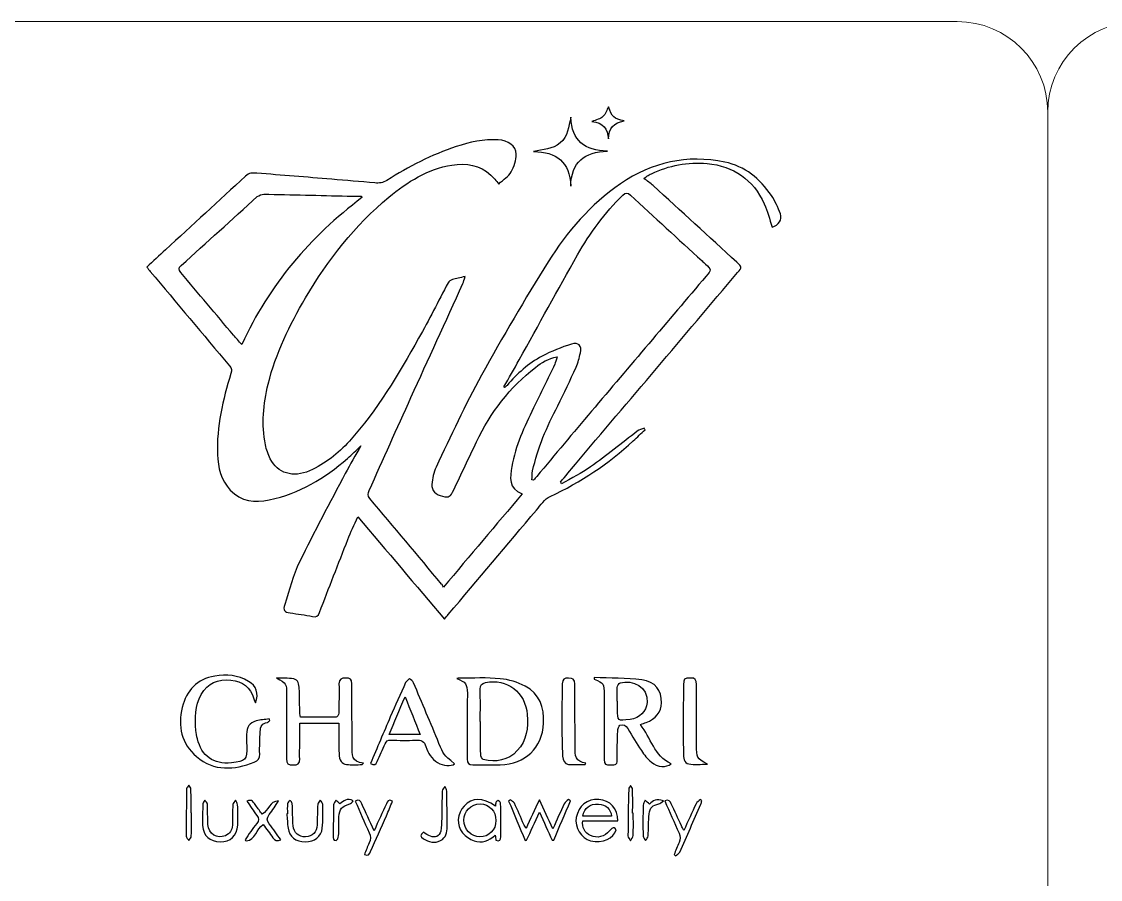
# Model space of a CAD drawing. Header units: millimetres. Extents: x -576 to 618, y 160 to 343.
# Drawn here: x 464.28 to 499.87, y 314.8 to 343.1 of the extents above; entities that cross this region are included whole.
import ezdxf

# ---------------------------------------------------------------- set-up
doc = ezdxf.new("R2010")
doc.units = ezdxf.units.MM
doc.header["$MEASUREMENT"] = 0
doc.layers.add('Layer 1', color=7, linetype='Continuous')

msp = doc.modelspace()

# ---------------------------------------------------------------- linework, layer by layer
at = {"layer": 'Layer 1', "color": 250, "lineweight": 18}
for points in [[(461.3217, 343.1001), (461.3217, 343.1001), (495.1517, 343.1001), (495.1517, 343.1001), (496.7957, 343.1001), (498.1367, 341.7591), (498.1367, 340.1151), (498.1367, 340.1151), (498.1367, 306.2851), (498.1367, 306.2851), (498.1367, 304.6411), (496.7957, 303.3001), (495.1517, 303.3001), (495.1517, 303.3001), (461.3217, 303.3001), (461.3217, 303.3001), (459.6777, 303.3001), (458.3367, 304.6411), (458.3367, 306.2851), (458.3367, 306.2851), (458.3367, 340.1151), (458.3367, 340.1151), (458.3367, 341.7591), (459.6777, 343.1001), (461.3217, 343.1001)], [(501.1217, 343.1001), (501.1217, 343.1001), (534.9517, 343.1001), (534.9517, 343.1001), (536.5957, 343.1001), (537.9367, 341.7591), (537.9367, 340.1151), (537.9367, 340.1151), (537.9367, 306.2851), (537.9367, 306.2851), (537.9367, 304.6411), (536.5957, 303.3001), (534.9517, 303.3001), (534.9517, 303.3001), (501.1217, 303.3001), (501.1217, 303.3001), (499.4777, 303.3001), (498.1367, 304.6411), (498.1367, 306.2851), (498.1367, 306.2851), (498.1367, 340.1151), (498.1367, 340.1151), (498.1367, 341.7591), (499.4777, 343.1001), (501.1217, 343.1001)]]:
    msp.add_open_spline(points, degree=3, knots=[0, 0, 0, 0, 0.125, 0.125, 0.125, 0.25, 0.25, 0.25, 0.375, 0.375, 0.375, 0.5, 0.5, 0.5, 0.625, 0.625, 0.625, 0.75, 0.75, 0.75, 0.875, 0.875, 0.875, 1, 1, 1, 1], dxfattribs=at)
at = {"layer": 'Layer 1', "color": 230}
for points, knots in [([(483.6462, 340.2877), (483.7454, 339.9661), (483.8284, 339.8897), (484.1585, 339.8245), (483.8215, 339.7704), (483.6481, 339.5792), (483.6424, 339.2282), (483.605, 339.5511), (483.478, 339.7851), (483.0945, 339.8004), (483.2393, 339.8631), (483.3744, 339.8881), (483.4593, 339.967), (483.5482, 340.0494), (483.5885, 340.1836), (483.6462, 340.2877)], [0, 0, 0, 0, 0.2, 0.2, 0.2, 0.4, 0.4, 0.4, 0.6, 0.6, 0.6, 0.8, 0.8, 0.8, 1, 1, 1, 1]), ([(483.6093, 338.8265), (482.858, 338.7983), (482.414, 338.4745), (482.3991, 337.6657), (482.3722, 338.4783), (481.9223, 338.8021), (481.1719, 338.8136), (481.4823, 338.882), (481.8034, 338.8839), (482.0521, 339.0951), (482.307, 339.3119), (482.326, 339.6279), (482.4006, 339.9459), (482.4265, 339.1678), (482.8649, 338.8449), (483.6093, 338.8265)], [0, 0, 0, 0, 0.2, 0.2, 0.2, 0.4, 0.4, 0.4, 0.6, 0.6, 0.6, 0.8, 0.8, 0.8, 1, 1, 1, 1]), ([(489.0465, 336.3233), (488.957, 336.5854), (488.8911, 336.845), (488.7819, 337.0846), (488.4147, 337.8918), (487.7751, 338.3398), (486.8958, 338.4156), (486.259, 338.4706), (485.6424, 338.3566), (485.0605, 338.0824), (485.0093, 338.0584), (484.9619, 338.0268), (484.9133, 337.9982), (484.8986, 337.9894), (484.8855, 337.9785), (484.8125, 337.9257), (484.9251, 337.8385), (485.0262, 337.7697), (485.1157, 337.6884), (486.0368, 336.8484), (486.9566, 336.0069), (487.8762, 335.1648), (488.0555, 335.0004), (488.0549, 334.9991), (487.902, 334.8184), (486.1189, 332.7118), (484.3351, 330.6054), (482.552, 328.4986), (482.386, 328.3021), (482.2228, 328.1033), (482.058, 327.9058), (482.0709, 327.888), (482.0839, 327.8706), (482.097, 327.8528), (482.4178, 328.0375), (482.7554, 328.1978), (483.0546, 328.4116), (483.5801, 328.7863), (484.0808, 329.1954), (484.595, 329.5853), (484.6587, 329.6337), (484.7438, 329.6537), (484.819, 329.6868), (484.8296, 329.6687), (484.8402, 329.6506), (484.8508, 329.6325), (484.7207, 329.512), (484.591, 329.3913), (484.4605, 329.2708), (483.643, 328.5145), (482.732, 327.9021), (481.7176, 327.4353), (481.537, 327.3523), (481.4072, 327.1464), (481.2693, 326.9838), (480.2974, 325.839), (479.3289, 324.6906), (478.3597, 323.5433), (478.3233, 323.5002), (478.2886, 323.4553), (478.2337, 323.3869), (477.2727, 324.5214), (476.3336, 325.6294), (475.3713, 326.7654), (475.2534, 326.4964), (475.1404, 326.2587), (475.0443, 326.0147), (474.7289, 325.2141), (474.4163, 324.4119), (474.1108, 323.6072), (474.063, 323.4808), (474.0122, 323.444), (473.8767, 323.4734), (473.6337, 323.5261), (473.3857, 323.5551), (473.1398, 323.5938), (472.9469, 323.6241), (472.9008, 323.6687), (472.9642, 323.8709), (473.1123, 324.3455), (473.2393, 324.8346), (473.4546, 325.2796), (473.9302, 326.2631), (474.4524, 327.2247), (474.961, 328.1919), (475.1214, 328.4974), (475.2995, 328.7935), (475.474, 329.1017), (475.3223, 328.9598), (475.1825, 328.8213), (475.0347, 328.6914), (474.2823, 328.0309), (473.445, 327.5257), (472.4527, 327.3196), (471.9754, 327.2203), (471.517, 327.2668), (471.1648, 327.6462), (470.8615, 327.9726), (470.7588, 328.3885), (470.7435, 328.8219), (470.7108, 329.7405), (470.9201, 330.6216), (471.1869, 331.4911), (471.2193, 331.5969), (471.2103, 331.6646), (471.1392, 331.7489), (470.2652, 332.7835), (469.395, 333.8216), (468.5242, 334.8587), (468.4884, 334.9015), (468.4549, 334.9461), (468.4116, 335.001), (468.6209, 335.195), (468.8228, 335.3835), (469.0259, 335.5707), (469.9061, 336.3801), (470.7888, 337.187), (471.6643, 338.0016), (471.7816, 338.1108), (471.902, 338.1111), (472.0387, 338.0999), (472.8627, 338.0328), (473.6868, 337.9666), (474.5108, 337.8989), (474.9847, 337.8603), (475.4587, 337.8225), (475.9317, 337.777), (476.0777, 337.7629), (476.2028, 337.777), (476.3332, 337.8603), (477.0512, 338.3201), (477.8062, 338.7073), (478.6187, 338.9744), (479.0671, 339.1217), (479.5229, 339.2297), (480.0025, 339.1982), (480.3227, 339.177), (480.5972, 338.9985), (480.5978, 338.7279), (480.5988, 338.5308), (480.5288, 338.3161), (480.4322, 338.1411), (480.3517, 337.9954), (480.1873, 337.8959), (480.0247, 337.742), (479.9345, 337.8465), (479.8599, 337.9539), (479.7657, 338.0384), (479.3957, 338.3701), (478.955, 338.445), (478.4789, 338.3682), (477.6721, 338.2388), (477.0125, 337.8125), (476.3991, 337.308), (475.2687, 336.3785), (474.3879, 335.2391), (473.649, 333.9844), (473.1214, 333.0884), (472.6668, 332.1594), (472.4171, 331.1426), (472.2549, 330.4808), (472.1866, 329.8132), (472.3245, 329.1389), (472.3573, 328.98), (472.4144, 328.8219), (472.4858, 328.6755), (472.7189, 328.1994), (473.2493, 328.0393), (473.7832, 328.2818), (474.2908, 328.5123), (474.7248, 328.8478), (475.0958, 329.2608), (476.0147, 330.2846), (476.7092, 331.4615), (477.3804, 332.6518), (477.7195, 333.253), (478.0262, 333.8728), (478.3529, 334.4815), (478.3788, 334.5302), (478.4415, 334.5719), (478.4961, 334.5894), (478.6178, 334.6284), (478.7448, 334.6499), (478.9117, 334.6883), (478.8811, 334.5876), (478.8686, 334.519), (478.8402, 334.4575), (478.2702, 333.2048), (477.6961, 331.9539), (477.1273, 330.7005), (476.664, 329.679), (476.2065, 328.6543), (475.7458, 327.6315), (475.7039, 327.5389), (475.6896, 327.4624), (475.7672, 327.3707), (476.5607, 326.4306), (477.3492, 325.4867), (478.1385, 324.5436), (478.1567, 324.5221), (478.1679, 324.4949), (478.1981, 324.4431), (479.0767, 325.483), (479.9301, 326.4931), (480.7975, 327.5195), (480.327, 327.6977), (480.3981, 328.0702), (480.4552, 328.4172), (480.5698, 329.107), (480.8705, 329.7317), (481.1747, 330.3538), (481.4088, 330.8321), (481.639, 331.3127), (481.8681, 331.7935), (481.8999, 331.8608), (481.9145, 331.9367), (481.9463, 332.0375), (481.6493, 331.985), (481.4374, 331.8478), (481.2372, 331.693), (480.3866, 331.0353), (479.7525, 330.2044), (479.2905, 329.2381), (479.0387, 328.7118), (478.7904, 328.1839), (478.5379, 327.6578), (478.4218, 327.415), (478.3832, 327.3941), (478.1728, 327.4397), (477.9545, 327.4861), (477.7997, 327.6331), (477.8178, 327.8306), (477.8353, 328.0247), (477.8699, 328.2297), (477.9532, 328.4028), (478.4418, 329.4191), (478.9117, 330.4465), (479.4549, 331.4331), (480.151, 332.6983), (480.8843, 333.9451), (481.6506, 335.1691), (482.2792, 336.1732), (483.0496, 337.069), (484.0387, 337.7476), (485.0846, 338.4653), (486.2387, 338.7217), (487.4824, 338.4643), (488.1435, 338.3276), (488.6443, 337.9165), (489.0184, 337.3623), (489.1429, 337.1776), (489.244, 336.9704), (489.3183, 336.7601), (489.3863, 336.567), (489.2515, 336.3766), (489.0465, 336.3233)], [0, 0, 0, 0, 0.0117647, 0.0117647, 0.0117647, 0.0235294, 0.0235294, 0.0235294, 0.0352941, 0.0352941, 0.0352941, 0.0470588, 0.0470588, 0.0470588, 0.0588235, 0.0588235, 0.0588235, 0.0705882, 0.0705882, 0.0705882, 0.0823529, 0.0823529, 0.0823529, 0.0941176, 0.0941176, 0.0941176, 0.1058824, 0.1058824, 0.1058824, 0.1176471, 0.1176471, 0.1176471, 0.1294118, 0.1294118, 0.1294118, 0.1411765, 0.1411765, 0.1411765, 0.1529412, 0.1529412, 0.1529412, 0.1647059, 0.1647059, 0.1647059, 0.1764706, 0.1764706, 0.1764706, 0.1882353, 0.1882353, 0.1882353, 0.2, 0.2, 0.2, 0.2117647, 0.2117647, 0.2117647, 0.2235294, 0.2235294, 0.2235294, 0.2352941, 0.2352941, 0.2352941, 0.2470588, 0.2470588, 0.2470588, 0.2588235, 0.2588235, 0.2588235, 0.2705882, 0.2705882, 0.2705882, 0.2823529, 0.2823529, 0.2823529, 0.2941176, 0.2941176, 0.2941176, 0.3058824, 0.3058824, 0.3058824, 0.3176471, 0.3176471, 0.3176471, 0.3294118, 0.3294118, 0.3294118, 0.3411765, 0.3411765, 0.3411765, 0.3529412, 0.3529412, 0.3529412, 0.3647059, 0.3647059, 0.3647059, 0.3764706, 0.3764706, 0.3764706, 0.3882353, 0.3882353, 0.3882353, 0.4, 0.4, 0.4, 0.4117647, 0.4117647, 0.4117647, 0.4235294, 0.4235294, 0.4235294, 0.4352941, 0.4352941, 0.4352941, 0.4470588, 0.4470588, 0.4470588, 0.4588235, 0.4588235, 0.4588235, 0.4705882, 0.4705882, 0.4705882, 0.4823529, 0.4823529, 0.4823529, 0.4941176, 0.4941176, 0.4941176, 0.5058824, 0.5058824, 0.5058824, 0.5176471, 0.5176471, 0.5176471, 0.5294118, 0.5294118, 0.5294118, 0.5411765, 0.5411765, 0.5411765, 0.5529412, 0.5529412, 0.5529412, 0.5647059, 0.5647059, 0.5647059, 0.5764706, 0.5764706, 0.5764706, 0.5882353, 0.5882353, 0.5882353, 0.6, 0.6, 0.6, 0.6117647, 0.6117647, 0.6117647, 0.6235294, 0.6235294, 0.6235294, 0.6352941, 0.6352941, 0.6352941, 0.6470588, 0.6470588, 0.6470588, 0.6588235, 0.6588235, 0.6588235, 0.6705882, 0.6705882, 0.6705882, 0.6823529, 0.6823529, 0.6823529, 0.6941176, 0.6941176, 0.6941176, 0.7058824, 0.7058824, 0.7058824, 0.7176471, 0.7176471, 0.7176471, 0.7294118, 0.7294118, 0.7294118, 0.7411765, 0.7411765, 0.7411765, 0.7529412, 0.7529412, 0.7529412, 0.7647059, 0.7647059, 0.7647059, 0.7764706, 0.7764706, 0.7764706, 0.7882353, 0.7882353, 0.7882353, 0.8, 0.8, 0.8, 0.8117647, 0.8117647, 0.8117647, 0.8235294, 0.8235294, 0.8235294, 0.8352941, 0.8352941, 0.8352941, 0.8470588, 0.8470588, 0.8470588, 0.8588235, 0.8588235, 0.8588235, 0.8705882, 0.8705882, 0.8705882, 0.8823529, 0.8823529, 0.8823529, 0.8941176, 0.8941176, 0.8941176, 0.9058824, 0.9058824, 0.9058824, 0.9176471, 0.9176471, 0.9176471, 0.9294118, 0.9294118, 0.9294118, 0.9411765, 0.9411765, 0.9411765, 0.9529412, 0.9529412, 0.9529412, 0.9647059, 0.9647059, 0.9647059, 0.9764706, 0.9764706, 0.9764706, 0.9882353, 0.9882353, 0.9882353, 1, 1, 1, 1]), ([(480.1903, 331.0456), (480.1981, 331.0394), (480.2063, 331.0331), (480.2141, 331.0269), (480.2415, 331.0503), (480.2724, 331.0706), (480.2955, 331.0977), (480.6259, 331.4846), (481.0044, 331.821), (481.4509, 332.0615), (481.7566, 332.2262), (482.0862, 332.3573), (482.4184, 332.4578), (482.664, 332.5314), (482.7675, 332.4126), (482.7167, 332.1685), (482.6833, 332.0091), (482.6405, 331.8475), (482.5738, 331.6996), (482.3801, 331.2715), (482.1819, 330.8446), (481.9673, 330.4265), (481.6147, 329.7389), (481.3039, 329.0368), (481.1417, 328.2771), (481.1211, 328.1816), (481.1241, 328.0812), (481.1164, 327.9829), (481.1164, 327.9829), (481.17, 327.9732), (481.17, 327.9732), (481.2072, 328.0147), (481.245, 328.0553), (481.2805, 328.0977), (481.8814, 328.8135), (482.4796, 329.532), (483.0833, 330.2453), (484.3429, 331.7323), (485.6056, 333.2166), (486.8661, 334.7027), (487.0436, 334.9117), (487.0415, 334.9136), (486.8434, 335.1005), (486.8063, 335.1354), (486.7691, 335.1704), (486.7317, 335.2048), (485.9426, 335.9286), (485.1526, 336.6509), (484.366, 337.3769), (484.2718, 337.464), (484.2097, 337.4693), (484.1133, 337.3739), (483.5227, 336.7857), (483.0306, 336.1208), (482.6203, 335.4004), (481.9669, 334.254), (481.3385, 333.0933), (480.6983, 331.9395), (480.532, 331.6396), (480.3597, 331.3433), (480.1903, 331.0456)], [0, 0, 0, 0, 0.05, 0.05, 0.05, 0.1, 0.1, 0.1, 0.15, 0.15, 0.15, 0.2, 0.2, 0.2, 0.25, 0.25, 0.25, 0.3, 0.3, 0.3, 0.35, 0.35, 0.35, 0.4, 0.4, 0.4, 0.45, 0.45, 0.45, 0.5, 0.5, 0.5, 0.55, 0.55, 0.55, 0.6, 0.6, 0.6, 0.65, 0.65, 0.65, 0.7, 0.7, 0.7, 0.75, 0.75, 0.75, 0.8, 0.8, 0.8, 0.85, 0.85, 0.85, 0.9, 0.9, 0.9, 0.95, 0.95, 0.95, 1, 1, 1, 1]), ([(475.5079, 337.294), (475.5079, 337.294), (475.4942, 337.3448), (475.4942, 337.3448), (475.3376, 337.3448), (475.1809, 337.3417), (475.0247, 337.3451), (474.1064, 337.3654), (473.1885, 337.3888), (472.2705, 337.4044), (472.1994, 337.4053), (472.1111, 337.372), (472.0577, 337.3245), (471.2191, 336.5707), (470.3859, 335.8107), (469.5482, 335.0559), (469.4568, 334.9736), (469.4493, 334.9155), (469.5308, 334.82), (470.1142, 334.1339), (470.6927, 333.4434), (471.2736, 332.7551), (471.3563, 332.6571), (471.4421, 332.5619), (471.5454, 332.4443), (472.4465, 334.4253), (473.8056, 336.0003), (475.5079, 337.294)], [0, 0, 0, 0, 0.1111111, 0.1111111, 0.1111111, 0.2222222, 0.2222222, 0.2222222, 0.3333333, 0.3333333, 0.3333333, 0.4444444, 0.4444444, 0.4444444, 0.5555556, 0.5555556, 0.5555556, 0.6666667, 0.6666667, 0.6666667, 0.7777778, 0.7777778, 0.7777778, 0.8888889, 0.8888889, 0.8888889, 1, 1, 1, 1]), ([(471.998, 320.6265), (471.9802, 320.67), (471.9593, 320.7121), (471.9449, 320.7566), (471.8239, 321.1286), (471.5755, 321.3452), (471.1805, 321.3773), (470.7618, 321.4116), (470.4192, 321.2771), (470.2039, 320.9002), (469.9911, 320.5283), (469.9954, 320.1196), (470.0305, 319.7099), (470.0383, 319.6203), (470.0613, 319.5317), (470.0822, 319.444), (470.2174, 318.8684), (470.6126, 318.5875), (471.2026, 318.6465), (471.6778, 318.6946), (471.7172, 318.7389), (471.7072, 319.2122), (471.7047, 319.3367), (471.7028, 319.4616), (471.7044, 319.586), (471.7066, 319.8269), (471.7958, 319.9642), (472.0211, 320.0287), (472.158, 320.0678), (472.3044, 320.0733), (472.4463, 320.0939), (472.4529, 320.0768), (472.4594, 320.0602), (472.466, 320.0431), (472.442, 320.0222), (472.4195, 319.9851), (472.3933, 319.9826), (472.2111, 319.9632), (472.1606, 319.8366), (472.153, 319.6852), (472.1406, 319.4365), (472.13, 319.1869), (472.1353, 318.9376), (472.1381, 318.7966), (472.086, 318.7158), (471.958, 318.6674), (471.2912, 318.4141), (470.6332, 318.3564), (470.0526, 318.8524), (469.5524, 319.2802), (469.4298, 319.8547), (469.5812, 320.4756), (469.7172, 321.0321), (470.0716, 321.4081), (470.651, 321.509), (471.0355, 321.576), (471.4198, 321.5408), (471.7689, 321.3352), (472.0223, 321.1853), (472.1153, 320.938), (471.998, 320.6265)], [0, 0, 0, 0, 0.05, 0.05, 0.05, 0.1, 0.1, 0.1, 0.15, 0.15, 0.15, 0.2, 0.2, 0.2, 0.25, 0.25, 0.25, 0.3, 0.3, 0.3, 0.35, 0.35, 0.35, 0.4, 0.4, 0.4, 0.45, 0.45, 0.45, 0.5, 0.5, 0.5, 0.55, 0.55, 0.55, 0.6, 0.6, 0.6, 0.65, 0.65, 0.65, 0.7, 0.7, 0.7, 0.75, 0.75, 0.75, 0.8, 0.8, 0.8, 0.85, 0.85, 0.85, 0.9, 0.9, 0.9, 0.95, 0.95, 0.95, 1, 1, 1, 1]), ([(475.5177, 318.5875), (475.3436, 318.5875), (475.1686, 318.576), (474.996, 318.5913), (474.8466, 318.6043), (474.7627, 318.7345), (474.7542, 318.9517), (474.7436, 319.2234), (474.7455, 319.4958), (474.7427, 319.7682), (474.7421, 319.829), (474.7427, 319.8899), (474.7427, 319.9601), (474.7427, 319.9601), (473.4625, 319.9601), (473.4625, 319.9601), (473.4625, 319.7494), (473.4638, 319.5466), (473.4622, 319.3442), (473.4606, 319.157), (473.4457, 318.9694), (473.4563, 318.7828), (473.4659, 318.6088), (473.3861, 318.5776), (473.2335, 318.5766), (473.0831, 318.5753), (473.0185, 318.6159), (473.0204, 318.776), (473.0254, 319.2746), (473.0191, 319.7738), (473.0185, 320.2727), (473.0185, 320.4771), (473.0229, 320.6811), (473.0232, 320.8852), (473.0238, 321.2611), (473.0176, 321.2702), (472.6865, 321.4478), (472.8784, 321.439), (473.0746, 321.4518), (473.2609, 321.4147), (473.4073, 321.3853), (473.4354, 321.2312), (473.4413, 321.0977), (473.4519, 320.8596), (473.4516, 320.6215), (473.4581, 320.3835), (473.4603, 320.3108), (473.4697, 320.239), (473.4769, 320.1497), (473.8787, 320.1497), (474.2687, 320.147), (474.6584, 320.1554), (474.6884, 320.156), (474.7402, 320.2369), (474.7417, 320.2818), (474.7517, 320.6047), (474.7599, 320.9282), (474.7515, 321.2509), (474.7468, 321.4243), (474.8338, 321.4437), (474.9717, 321.4437), (475.1087, 321.4437), (475.181, 321.411), (475.1801, 321.2533), (475.1767, 320.5673), (475.1839, 319.8811), (475.1842, 319.1947), (475.1842, 318.9342), (475.1567, 318.6621), (475.5561, 318.6384), (475.5433, 318.6212), (475.5306, 318.6047), (475.5177, 318.5875)], [0, 0, 0, 0, 0.0416667, 0.0416667, 0.0416667, 0.0833333, 0.0833333, 0.0833333, 0.125, 0.125, 0.125, 0.1666667, 0.1666667, 0.1666667, 0.2083333, 0.2083333, 0.2083333, 0.25, 0.25, 0.25, 0.2916667, 0.2916667, 0.2916667, 0.3333333, 0.3333333, 0.3333333, 0.375, 0.375, 0.375, 0.4166667, 0.4166667, 0.4166667, 0.4583333, 0.4583333, 0.4583333, 0.5, 0.5, 0.5, 0.5416667, 0.5416667, 0.5416667, 0.5833333, 0.5833333, 0.5833333, 0.625, 0.625, 0.625, 0.6666667, 0.6666667, 0.6666667, 0.7083333, 0.7083333, 0.7083333, 0.75, 0.75, 0.75, 0.7916667, 0.7916667, 0.7916667, 0.8333333, 0.8333333, 0.8333333, 0.875, 0.875, 0.875, 0.9166667, 0.9166667, 0.9166667, 0.9583333, 0.9583333, 0.9583333, 1, 1, 1, 1]), ([(475.7905, 318.6221), (476.0117, 319.1426), (476.226, 319.653), (476.4457, 320.161), (476.6098, 320.5401), (476.779, 320.9173), (476.952, 321.2924), (476.9771, 321.3467), (477.0363, 321.385), (477.0797, 321.4306), (477.124, 321.3844), (477.1864, 321.346), (477.2101, 321.2908), (477.494, 320.6247), (477.7755, 319.9575), (478.0507, 319.2877), (478.1976, 318.9304), (478.1917, 318.928), (478.5636, 318.6147), (478.4529, 318.5208), (478.1923, 318.5429), (478.0039, 318.6574), (477.803, 318.7791), (477.6862, 318.9666), (477.621, 319.1804), (477.5661, 319.361), (477.4632, 319.4063), (477.2859, 319.3965), (477.0092, 319.3816), (476.7308, 319.3894), (476.4532, 319.3944), (476.3611, 319.3959), (476.3099, 319.366), (476.2741, 319.2789), (476.192, 319.0802), (476.0984, 318.8864), (476.0123, 318.6895), (475.9721, 318.5975), (475.919, 318.5492), (475.7905, 318.6221)], [0, 0, 0, 0, 0.0769231, 0.0769231, 0.0769231, 0.1538462, 0.1538462, 0.1538462, 0.2307692, 0.2307692, 0.2307692, 0.3076923, 0.3076923, 0.3076923, 0.3846154, 0.3846154, 0.3846154, 0.4615385, 0.4615385, 0.4615385, 0.5384615, 0.5384615, 0.5384615, 0.6153846, 0.6153846, 0.6153846, 0.6923077, 0.6923077, 0.6923077, 0.7692308, 0.7692308, 0.7692308, 0.8461538, 0.8461538, 0.8461538, 0.9230769, 0.9230769, 0.9230769, 1, 1, 1, 1]), ([(478.6398, 321.4248), (478.6707, 321.4304), (478.7013, 321.441), (478.7318, 321.4407), (479.1793, 321.4386), (479.6292, 321.4635), (480.0725, 321.4217), (480.3521, 321.3951), (480.6442, 321.3097), (480.8916, 321.1774), (481.3652, 320.925), (481.5293, 320.4704), (481.5022, 319.9583), (481.4582, 319.1337), (480.9, 318.6076), (480.0709, 318.5852), (479.7715, 318.5768), (479.471, 318.5876), (479.1711, 318.5786), (479.0277, 318.5745), (478.9833, 318.6348), (478.9836, 318.7686), (478.9852, 319.3518), (478.9808, 319.9349), (478.9799, 320.5178), (478.9799, 320.6594), (478.9893, 320.8008), (478.9873, 320.9424), (478.9833, 321.2466), (478.9312, 321.3134), (478.6398, 321.4248)], [0, 0, 0, 0, 0.1, 0.1, 0.1, 0.2, 0.2, 0.2, 0.3, 0.3, 0.3, 0.4, 0.4, 0.4, 0.5, 0.5, 0.5, 0.6, 0.6, 0.6, 0.7, 0.7, 0.7, 0.8, 0.8, 0.8, 0.9, 0.9, 0.9, 1, 1, 1, 1]), ([(479.4142, 320.0117), (479.4142, 320.0117), (479.4227, 320.0117), (479.4227, 320.0117), (479.4227, 319.6494), (479.4188, 319.2869), (479.4267, 318.9246), (479.4282, 318.8663), (479.4723, 318.768), (479.5131, 318.758), (479.9362, 318.6569), (480.3262, 318.7181), (480.6358, 319.0498), (480.9509, 319.387), (480.9958, 319.8073), (480.9642, 320.2407), (480.9115, 320.9646), (480.28, 321.4413), (479.5887, 321.295), (479.4607, 321.2681), (479.4082, 321.2176), (479.4114, 321.0819), (479.4202, 320.7252), (479.4142, 320.3686), (479.4142, 320.0117)], [0, 0, 0, 0, 0.125, 0.125, 0.125, 0.25, 0.25, 0.25, 0.375, 0.375, 0.375, 0.5, 0.5, 0.5, 0.625, 0.625, 0.625, 0.75, 0.75, 0.75, 0.875, 0.875, 0.875, 1, 1, 1, 1]), ([(482.8741, 318.5924), (482.6909, 318.5924), (482.5056, 318.5777), (482.3243, 318.5974), (482.1873, 318.612), (482.1355, 318.7353), (482.1306, 318.8616), (482.1162, 319.2408), (482.1015, 319.6199), (482.1006, 319.9989), (482.1, 320.4183), (482.1187, 320.837), (482.119, 321.2564), (482.1193, 321.4124), (482.1902, 321.4457), (482.3281, 321.4432), (482.4651, 321.4408), (482.5359, 321.4071), (482.5353, 321.251), (482.5324, 320.6165), (482.5402, 319.9821), (482.5433, 319.3475), (482.5437, 319.2854), (482.5424, 319.223), (482.5418, 319.1606), (482.539, 318.911), (482.5465, 318.6679), (482.8997, 318.6402), (482.8913, 318.6245), (482.8825, 318.6086), (482.8741, 318.5924)], [0, 0, 0, 0, 0.1, 0.1, 0.1, 0.2, 0.2, 0.2, 0.3, 0.3, 0.3, 0.4, 0.4, 0.4, 0.5, 0.5, 0.5, 0.6, 0.6, 0.6, 0.7, 0.7, 0.7, 0.8, 0.8, 0.8, 0.9, 0.9, 0.9, 1, 1, 1, 1]), ([(483.1761, 321.4631), (483.6994, 321.4394), (484.2267, 321.4482), (484.7446, 321.3823), (485.1921, 321.3253), (485.397, 321.0382), (485.3908, 320.6248), (485.3864, 320.3249), (485.2026, 320.0906), (484.8815, 319.9758), (484.8301, 319.9574), (484.778, 319.9402), (484.6953, 319.9115), (485.046, 319.4719), (485.1505, 318.8744), (485.709, 318.6173), (485.5587, 318.4831), (485.2557, 318.4965), (485.0582, 318.6672), (484.9315, 318.7761), (484.822, 318.9115), (484.7281, 319.0506), (484.5699, 319.285), (484.4216, 319.5271), (484.2862, 319.7754), (484.2198, 319.8971), (484.125, 319.9255), (484.0219, 319.8865), (483.9786, 319.87), (483.9512, 319.763), (483.9486, 319.6956), (483.9368, 319.3789), (483.9284, 319.0613), (483.9337, 318.7445), (483.9374, 318.5486), (483.8098, 318.5873), (483.6947, 318.5789), (483.5655, 318.5699), (483.4962, 318.6005), (483.4978, 318.7521), (483.5037, 319.4656), (483.4999, 320.1795), (483.5015, 320.8931), (483.5025, 321.2616), (483.4925, 321.2797), (483.1727, 321.4057), (483.1739, 321.4248), (483.1748, 321.4441), (483.1761, 321.4631)], [0, 0, 0, 0, 0.0625, 0.0625, 0.0625, 0.125, 0.125, 0.125, 0.1875, 0.1875, 0.1875, 0.25, 0.25, 0.25, 0.3125, 0.3125, 0.3125, 0.375, 0.375, 0.375, 0.4375, 0.4375, 0.4375, 0.5, 0.5, 0.5, 0.5625, 0.5625, 0.5625, 0.625, 0.625, 0.625, 0.6875, 0.6875, 0.6875, 0.75, 0.75, 0.75, 0.8125, 0.8125, 0.8125, 0.875, 0.875, 0.875, 0.9375, 0.9375, 0.9375, 1, 1, 1, 1]), ([(486.9052, 318.6031), (486.6853, 318.6031), (486.4818, 318.5744), (486.2909, 318.6118), (486.1299, 318.6436), (486.1171, 318.8199), (486.1152, 318.9634), (486.1096, 319.3887), (486.1093, 319.8137), (486.1099, 320.2386), (486.1106, 320.5675), (486.1152, 320.8964), (486.1187, 321.2249), (486.1208, 321.4258), (486.1405, 321.4349), (486.3474, 321.4449), (486.5109, 321.453), (486.547, 321.3809), (486.5461, 321.2327), (486.5433, 320.5697), (486.5517, 319.9063), (486.5517, 319.2434), (486.5517, 318.8084), (486.548, 318.8084), (486.9052, 318.6031)], [0, 0, 0, 0, 0.125, 0.125, 0.125, 0.25, 0.25, 0.25, 0.375, 0.375, 0.375, 0.5, 0.5, 0.5, 0.625, 0.625, 0.625, 0.75, 0.75, 0.75, 0.875, 0.875, 0.875, 1, 1, 1, 1]), ([(483.9271, 320.6759), (483.9271, 320.6759), (483.9377, 320.6759), (483.9377, 320.6759), (483.9377, 320.5913), (483.9365, 320.5065), (483.938, 320.422), (483.9453, 320.0229), (483.9455, 320.0229), (484.3542, 320.0775), (484.6732, 320.1202), (484.8968, 320.3433), (484.9187, 320.6363), (484.9568, 321.1546), (484.4475, 321.4026), (484.0254, 321.2816), (483.9821, 321.2691), (483.9361, 321.1867), (483.9318, 321.1331), (483.919, 320.9814), (483.9271, 320.8282), (483.9271, 320.6759)], [0, 0, 0, 0, 0.1428571, 0.1428571, 0.1428571, 0.2857143, 0.2857143, 0.2857143, 0.4285714, 0.4285714, 0.4285714, 0.5714286, 0.5714286, 0.5714286, 0.7142857, 0.7142857, 0.7142857, 0.8571429, 0.8571429, 0.8571429, 1, 1, 1, 1]), ([(476.9324, 320.8237), (476.7455, 320.3825), (476.5786, 319.9879), (476.4073, 319.5828), (476.4073, 319.5828), (477.4313, 319.5828), (477.4313, 319.5828), (477.2663, 319.9931), (477.1093, 320.3838), (476.9324, 320.8237)], [0, 0, 0, 0, 0.3333333, 0.3333333, 0.3333333, 0.6666667, 0.6666667, 0.6666667, 1, 1, 1, 1]), ([(469.8829, 316.9994), (469.8829, 316.7452), (469.8876, 316.4905), (469.8791, 316.2365), (469.8773, 316.1835), (469.8277, 316.1321), (469.7999, 316.0799), (469.7696, 316.1286), (469.7138, 316.1773), (469.7135, 316.2263), (469.711, 316.746), (469.7153, 317.2662), (469.7247, 317.786), (469.7253, 317.8278), (469.7743, 317.869), (469.8011, 317.9101), (469.8242, 317.8665), (469.8664, 317.8235), (469.8676, 317.7794), (469.8738, 317.5196), (469.8705, 317.2593), (469.8705, 316.9994), (469.8705, 316.9994), (469.8829, 316.9994), (469.8829, 316.9994)], [0, 0, 0, 0, 0.125, 0.125, 0.125, 0.25, 0.25, 0.25, 0.375, 0.375, 0.375, 0.5, 0.5, 0.5, 0.625, 0.625, 0.625, 0.75, 0.75, 0.75, 0.875, 0.875, 0.875, 1, 1, 1, 1]), ([(477.5364, 316.3547), (477.6209, 316.3075), (477.6917, 316.2595), (477.7688, 316.2264), (477.9261, 316.1588), (478.0727, 316.2258), (478.1073, 316.3943), (478.1354, 316.5309), (478.1376, 316.6739), (478.1414, 316.8149), (478.1495, 317.1144), (478.1473, 317.4142), (478.1595, 317.7138), (478.1616, 317.7656), (478.2153, 317.8159), (478.2453, 317.8664), (478.2671, 317.8161), (478.3067, 317.7659), (478.308, 317.7154), (478.3164, 317.325), (478.317, 316.9347), (478.3213, 316.544), (478.3236, 316.3534), (478.2876, 316.1768), (478.1008, 316.0826), (477.9051, 315.9844), (477.7167, 316.0308), (477.5379, 316.1413), (477.4319, 316.2071), (477.4281, 316.2742), (477.5364, 316.3547)], [0, 0, 0, 0, 0.1, 0.1, 0.1, 0.2, 0.2, 0.2, 0.3, 0.3, 0.3, 0.4, 0.4, 0.4, 0.5, 0.5, 0.5, 0.6, 0.6, 0.6, 0.7, 0.7, 0.7, 0.8, 0.8, 0.8, 0.9, 0.9, 0.9, 1, 1, 1, 1]), ([(484.4622, 316.9915), (484.4622, 316.7425), (484.4678, 316.4932), (484.4581, 316.2446), (484.4559, 316.1884), (484.401, 316.1344), (484.3705, 316.0792), (484.3411, 316.131), (484.2866, 316.1827), (484.2866, 316.2342), (484.2884, 316.7494), (484.2984, 317.2645), (484.3109, 317.779), (484.3121, 317.8202), (484.3517, 317.8604), (484.3739, 317.901), (484.3963, 317.858), (484.4372, 317.8159), (484.4382, 317.7724), (484.4441, 317.5122), (484.4413, 317.2517), (484.4413, 316.9915), (484.4413, 316.9915), (484.4622, 316.9915), (484.4622, 316.9915)], [0, 0, 0, 0, 0.125, 0.125, 0.125, 0.25, 0.25, 0.25, 0.375, 0.375, 0.375, 0.5, 0.5, 0.5, 0.625, 0.625, 0.625, 0.75, 0.75, 0.75, 0.875, 0.875, 0.875, 1, 1, 1, 1]), ([(474.7844, 317.2925), (474.9015, 317.3736), (475.0154, 317.5078), (475.2235, 317.3912), (475.1798, 317.3522), (475.1492, 317.3025), (475.1083, 317.2917), (474.8503, 317.2223), (474.7658, 317.1316), (474.7523, 316.8623), (474.7417, 316.6535), (474.7501, 316.4439), (474.7383, 316.2352), (474.7352, 316.1824), (474.6925, 316.0931), (474.6574, 316.0882), (474.5395, 316.0701), (474.5655, 316.1746), (474.5655, 316.2408), (474.5648, 316.5802), (474.5651, 316.9194), (474.5745, 317.2582), (474.5761, 317.3113), (474.6257, 317.3628), (474.6531, 317.4149), (474.6927, 317.3781), (474.7321, 317.3413), (474.7844, 317.2925)], [0, 0, 0, 0, 0.1111111, 0.1111111, 0.1111111, 0.2222222, 0.2222222, 0.2222222, 0.3333333, 0.3333333, 0.3333333, 0.4444444, 0.4444444, 0.4444444, 0.5555556, 0.5555556, 0.5555556, 0.6666667, 0.6666667, 0.6666667, 0.7777778, 0.7777778, 0.7777778, 0.8888889, 0.8888889, 0.8888889, 1, 1, 1, 1]), ([(479.9155, 317.2208), (479.9202, 317.272), (479.9158, 317.3088), (479.9286, 317.3372), (479.942, 317.3668), (479.9722, 317.3884), (479.9957, 317.4137), (480.0241, 317.3866), (480.0731, 317.3619), (480.078, 317.3307), (480.0915, 317.2473), (480.0874, 317.1616), (480.088, 317.0764), (480.0896, 316.7881), (480.089, 316.4995), (480.0927, 316.2109), (480.0939, 316.0979), (480.0527, 316.052), (479.9301, 316.0948), (479.923, 316.1404), (479.9155, 316.1894), (479.9042, 316.2621), (479.6959, 316.0845), (479.4649, 315.9819), (479.211, 316.0726), (479.0696, 316.1232), (478.9274, 316.2199), (478.8297, 316.3342), (478.6166, 316.5837), (478.6515, 316.9843), (478.878, 317.2205), (479.1573, 317.5126), (479.4786, 317.5169), (479.9155, 317.2208)], [0, 0, 0, 0, 0.0909091, 0.0909091, 0.0909091, 0.1818182, 0.1818182, 0.1818182, 0.2727273, 0.2727273, 0.2727273, 0.3636364, 0.3636364, 0.3636364, 0.4545455, 0.4545455, 0.4545455, 0.5454545, 0.5454545, 0.5454545, 0.6363636, 0.6363636, 0.6363636, 0.7272727, 0.7272727, 0.7272727, 0.8181818, 0.8181818, 0.8181818, 0.9090909, 0.9090909, 0.9090909, 1, 1, 1, 1]), ([(471.4159, 316.9272), (471.4159, 316.8142), (471.4218, 316.7004), (471.4149, 316.5881), (471.394, 316.2458), (471.1675, 316.0361), (470.8296, 316.0398), (470.496, 316.0439), (470.2667, 316.2508), (470.2526, 316.5815), (470.2424, 316.8183), (470.2526, 317.0564), (470.262, 317.2939), (470.2636, 317.3338), (470.3051, 317.3721), (470.3285, 317.4111), (470.3572, 317.3705), (470.4084, 317.3313), (470.4105, 317.2892), (470.4231, 317.0636), (470.4146, 316.8364), (470.4296, 316.6108), (470.4505, 316.2973), (470.7291, 316.1235), (471.0043, 316.2433), (471.1541, 316.3085), (471.2305, 316.4261), (471.2343, 316.5883), (471.2402, 316.8149), (471.238, 317.0411), (471.2521, 317.267), (471.2549, 317.3176), (471.3098, 317.365), (471.341, 317.4142), (471.364, 317.3646), (471.4028, 317.317), (471.4071, 317.2661), (471.4175, 317.154), (471.4102, 317.0402), (471.4102, 316.9272), (471.4102, 316.9272), (471.4159, 316.9272), (471.4159, 316.9272)], [0, 0, 0, 0, 0.0714286, 0.0714286, 0.0714286, 0.1428571, 0.1428571, 0.1428571, 0.2142857, 0.2142857, 0.2142857, 0.2857143, 0.2857143, 0.2857143, 0.3571429, 0.3571429, 0.3571429, 0.4285714, 0.4285714, 0.4285714, 0.5, 0.5, 0.5, 0.5714286, 0.5714286, 0.5714286, 0.6428571, 0.6428571, 0.6428571, 0.7142857, 0.7142857, 0.7142857, 0.7857143, 0.7857143, 0.7857143, 0.8571429, 0.8571429, 0.8571429, 0.9285714, 0.9285714, 0.9285714, 1, 1, 1, 1]), ([(472.8351, 316.1048), (472.7138, 316.0524), (472.6401, 316.0817), (472.5749, 316.175), (472.4716, 316.3229), (472.3593, 316.4646), (472.251, 316.6087), (472.0233, 316.4696), (472.0068, 316.1058), (471.6945, 316.0693), (471.68, 316.0814), (471.6657, 316.0936), (471.6517, 316.1054), (471.7793, 316.2868), (471.9004, 316.4733), (472.037, 316.6471), (472.1122, 316.7432), (472.1187, 316.8143), (472.0429, 316.9123), (471.9265, 317.063), (471.8236, 317.2246), (471.7122, 317.3853), (471.872, 317.4284), (471.8716, 317.428), (472.0058, 317.2415), (472.0773, 317.1417), (472.1512, 317.0437), (472.2204, 316.9497), (472.4352, 317.0745), (472.4501, 317.3882), (472.7593, 317.39), (472.6576, 317.2393), (472.5631, 317.0827), (472.4514, 316.9397), (472.364, 316.8278), (472.3628, 316.7416), (472.453, 316.6303), (472.5871, 316.4643), (472.705, 316.2855), (472.8351, 316.1048)], [0, 0, 0, 0, 0.0769231, 0.0769231, 0.0769231, 0.1538462, 0.1538462, 0.1538462, 0.2307692, 0.2307692, 0.2307692, 0.3076923, 0.3076923, 0.3076923, 0.3846154, 0.3846154, 0.3846154, 0.4615385, 0.4615385, 0.4615385, 0.5384615, 0.5384615, 0.5384615, 0.6153846, 0.6153846, 0.6153846, 0.6923077, 0.6923077, 0.6923077, 0.7692308, 0.7692308, 0.7692308, 0.8461538, 0.8461538, 0.8461538, 0.9230769, 0.9230769, 0.9230769, 1, 1, 1, 1]), ([(473.0498, 316.9662), (473.0498, 317.0795), (473.043, 317.1937), (473.0539, 317.306), (473.0573, 317.3428), (473.1078, 317.3752), (473.1366, 317.4096), (473.1618, 317.3734), (473.2068, 317.3382), (473.2093, 317.3004), (473.2242, 317.0576), (473.2215, 316.8133), (473.2411, 316.5706), (473.2601, 316.3357), (473.4267, 316.1971), (473.6504, 316.2087), (473.8801, 316.2202), (474.0208, 316.3628), (474.0305, 316.6014), (474.0392, 316.828), (474.0376, 317.0548), (474.0517, 317.281), (474.0545, 317.3272), (474.1069, 317.3703), (474.1362, 317.4146), (474.1659, 317.3687), (474.2208, 317.3225), (474.2211, 317.2761), (474.2226, 317.0162), (474.2245, 316.7547), (474.2005, 316.4964), (474.1743, 316.2158), (473.9428, 316.0402), (473.6386, 316.0405), (473.3303, 316.0408), (473.1091, 316.2121), (473.0704, 316.4923), (473.0492, 316.6486), (473.0445, 316.8074), (473.0326, 316.9653), (473.0383, 316.9656), (473.0439, 316.9659), (473.0498, 316.9662)], [0, 0, 0, 0, 0.0714286, 0.0714286, 0.0714286, 0.1428571, 0.1428571, 0.1428571, 0.2142857, 0.2142857, 0.2142857, 0.2857143, 0.2857143, 0.2857143, 0.3571429, 0.3571429, 0.3571429, 0.4285714, 0.4285714, 0.4285714, 0.5, 0.5, 0.5, 0.5714286, 0.5714286, 0.5714286, 0.6428571, 0.6428571, 0.6428571, 0.7142857, 0.7142857, 0.7142857, 0.7857143, 0.7857143, 0.7857143, 0.8571429, 0.8571429, 0.8571429, 0.9285714, 0.9285714, 0.9285714, 1, 1, 1, 1]), ([(476.5153, 317.38), (476.4498, 317.2187), (476.3877, 317.0567), (476.3181, 316.8976), (476.1455, 316.5042), (475.9702, 316.112), (475.7948, 315.7198), (475.7605, 315.6431), (475.7281, 315.556), (475.5892, 315.6184), (475.6426, 315.7482), (475.69, 315.8786), (475.7499, 316.0037), (475.8058, 316.1201), (475.802, 316.2231), (475.7474, 316.3419), (475.5892, 316.6846), (475.4432, 317.0328), (475.2904, 317.3835), (475.4176, 317.4558), (475.4617, 317.385), (475.5022, 317.2961), (475.6329, 317.0097), (475.7658, 316.7242), (475.9116, 316.4091), (476.0544, 316.7242), (476.1839, 317.0106), (476.3144, 317.2964), (476.3503, 317.3744), (476.3849, 317.4596), (476.5153, 317.38)], [0, 0, 0, 0, 0.1, 0.1, 0.1, 0.2, 0.2, 0.2, 0.3, 0.3, 0.3, 0.4, 0.4, 0.4, 0.5, 0.5, 0.5, 0.6, 0.6, 0.6, 0.7, 0.7, 0.7, 0.8, 0.8, 0.8, 0.9, 0.9, 0.9, 1, 1, 1, 1]), ([(479.4066, 317.2898), (479.1071, 317.2917), (478.8696, 317.0539), (478.8696, 316.7519), (478.87, 316.458), (479.1186, 316.2003), (479.4012, 316.2009), (479.7018, 316.2015), (479.9277, 316.4339), (479.9301, 316.7453), (479.9326, 317.0549), (479.7083, 317.2879), (479.4066, 317.2898)], [0, 0, 0, 0, 0.25, 0.25, 0.25, 0.5, 0.5, 0.5, 0.75, 0.75, 0.75, 1, 1, 1, 1]), ([(481.3643, 317.0238), (481.2117, 316.6875), (481.0766, 316.3908), (480.9418, 316.094), (480.9256, 316.0924), (480.909, 316.0912), (480.8925, 316.09), (480.7116, 316.5218), (480.5302, 316.9533), (480.349, 317.3851), (480.368, 317.4004), (480.3864, 317.416), (480.4052, 317.4317), (480.4507, 317.3927), (480.5153, 317.3627), (480.539, 317.3131), (480.6491, 317.0831), (480.7475, 316.8482), (480.8507, 316.6151), (480.8685, 316.5754), (480.8909, 316.538), (480.9225, 316.4784), (481.0694, 316.7945), (481.2068, 317.0903), (481.3634, 317.4266), (481.5191, 317.0925), (481.6576, 316.7945), (481.8099, 316.4675), (481.9424, 316.7633), (482.0585, 317.0322), (482.1846, 317.2965), (482.211, 317.3521), (482.2757, 317.3889), (482.3225, 317.4344), (482.3446, 317.4191), (482.3664, 317.4035), (482.388, 317.388), (482.2045, 316.9561), (482.0208, 316.5243), (481.8373, 316.0931), (481.8205, 316.0922), (481.8033, 316.0912), (481.7868, 316.0906), (481.651, 316.3901), (481.5153, 316.6896), (481.3643, 317.0238)], [0, 0, 0, 0, 0.0666667, 0.0666667, 0.0666667, 0.1333333, 0.1333333, 0.1333333, 0.2, 0.2, 0.2, 0.2666667, 0.2666667, 0.2666667, 0.3333333, 0.3333333, 0.3333333, 0.4, 0.4, 0.4, 0.4666667, 0.4666667, 0.4666667, 0.5333333, 0.5333333, 0.5333333, 0.6, 0.6, 0.6, 0.6666667, 0.6666667, 0.6666667, 0.7333333, 0.7333333, 0.7333333, 0.8, 0.8, 0.8, 0.8666667, 0.8666667, 0.8666667, 0.9333333, 0.9333333, 0.9333333, 1, 1, 1, 1]), ([(483.9568, 316.7359), (483.9568, 316.7359), (482.7971, 316.7359), (482.7971, 316.7359), (482.7599, 316.5187), (482.8589, 316.3362), (483.0529, 316.2448), (483.2607, 316.1465), (483.5175, 316.2071), (483.6804, 316.3989), (483.7449, 316.475), (483.7974, 316.5646), (483.8966, 316.4414), (483.8223, 316.1643), (483.4479, 315.9668), (483.0529, 316.0729), (482.7452, 316.1556), (482.5222, 316.5187), (482.5799, 316.8423), (482.6488, 317.2274), (482.9459, 317.4682), (483.32, 317.4417), (483.6913, 317.4155), (483.9518, 317.1368), (483.9568, 316.7359)], [0, 0, 0, 0, 0.125, 0.125, 0.125, 0.25, 0.25, 0.25, 0.375, 0.375, 0.375, 0.5, 0.5, 0.5, 0.625, 0.625, 0.625, 0.75, 0.75, 0.75, 0.875, 0.875, 0.875, 1, 1, 1, 1]), ([(483.7428, 316.8907), (483.7265, 317.1143), (483.5543, 317.2741), (483.3166, 317.2887), (483.0305, 317.3069), (482.8463, 317.1686), (482.7955, 316.8907), (482.7955, 316.8907), (483.7428, 316.8907), (483.7428, 316.8907)], [0, 0, 0, 0, 0.3333333, 0.3333333, 0.3333333, 0.6666667, 0.6666667, 0.6666667, 1, 1, 1, 1]), ([(485.0003, 317.2847), (485.111, 317.3866), (485.2324, 317.4896), (485.4552, 317.3895), (485.3894, 317.3452), (485.351, 317.3012), (485.3054, 317.2921), (485.1055, 317.2522), (485.0069, 317.1692), (484.9862, 316.9598), (484.9628, 316.719), (484.9672, 316.4753), (484.9491, 316.2334), (484.945, 316.1811), (484.897, 316.1317), (484.8692, 316.0809), (484.8399, 316.1311), (484.7863, 316.1807), (484.7857, 316.2316), (484.7791, 316.5704), (484.7806, 316.9096), (484.7878, 317.2484), (484.789, 317.3046), (484.8327, 317.3598), (484.8568, 317.4154), (484.9001, 317.376), (484.9429, 317.3368), (485.0003, 317.2847)], [0, 0, 0, 0, 0.1111111, 0.1111111, 0.1111111, 0.2222222, 0.2222222, 0.2222222, 0.3333333, 0.3333333, 0.3333333, 0.4444444, 0.4444444, 0.4444444, 0.5555556, 0.5555556, 0.5555556, 0.6666667, 0.6666667, 0.6666667, 0.7777778, 0.7777778, 0.7777778, 0.8888889, 0.8888889, 0.8888889, 1, 1, 1, 1]), ([(485.5021, 317.3885), (485.6378, 317.4525), (485.6788, 317.3758), (485.7158, 317.2962), (485.8275, 317.0553), (485.9377, 316.8132), (486.0494, 316.572), (486.07, 316.5271), (486.094, 316.484), (486.1296, 316.4141), (486.2709, 316.7264), (486.3976, 317.0154), (486.5343, 317.2993), (486.5614, 317.3552), (486.6275, 317.3923), (486.6759, 317.4379), (486.6912, 317.426), (486.7061, 317.4138), (486.7218, 317.4019), (486.7114, 317.3611), (486.7071, 317.3174), (486.6906, 317.2796), (486.46, 316.7514), (486.2298, 316.2232), (485.9933, 315.6977), (485.9708, 315.6481), (485.9053, 315.6178), (485.8597, 315.5786), (485.8432, 315.5926), (485.8263, 315.6066), (485.8091, 315.6207), (485.8634, 315.7539), (485.9124, 315.8893), (485.9739, 316.0191), (486.0238, 316.1249), (486.0213, 316.2163), (485.9717, 316.3243), (485.8107, 316.6722), (485.6613, 317.0254), (485.5021, 317.3885)], [0, 0, 0, 0, 0.0769231, 0.0769231, 0.0769231, 0.1538462, 0.1538462, 0.1538462, 0.2307692, 0.2307692, 0.2307692, 0.3076923, 0.3076923, 0.3076923, 0.3846154, 0.3846154, 0.3846154, 0.4615385, 0.4615385, 0.4615385, 0.5384615, 0.5384615, 0.5384615, 0.6153846, 0.6153846, 0.6153846, 0.6923077, 0.6923077, 0.6923077, 0.7692308, 0.7692308, 0.7692308, 0.8461538, 0.8461538, 0.8461538, 0.9230769, 0.9230769, 0.9230769, 1, 1, 1, 1])]:
    msp.add_open_spline(points, degree=3, knots=knots, dxfattribs=at)

doc.saveas('drawing.dxf')
